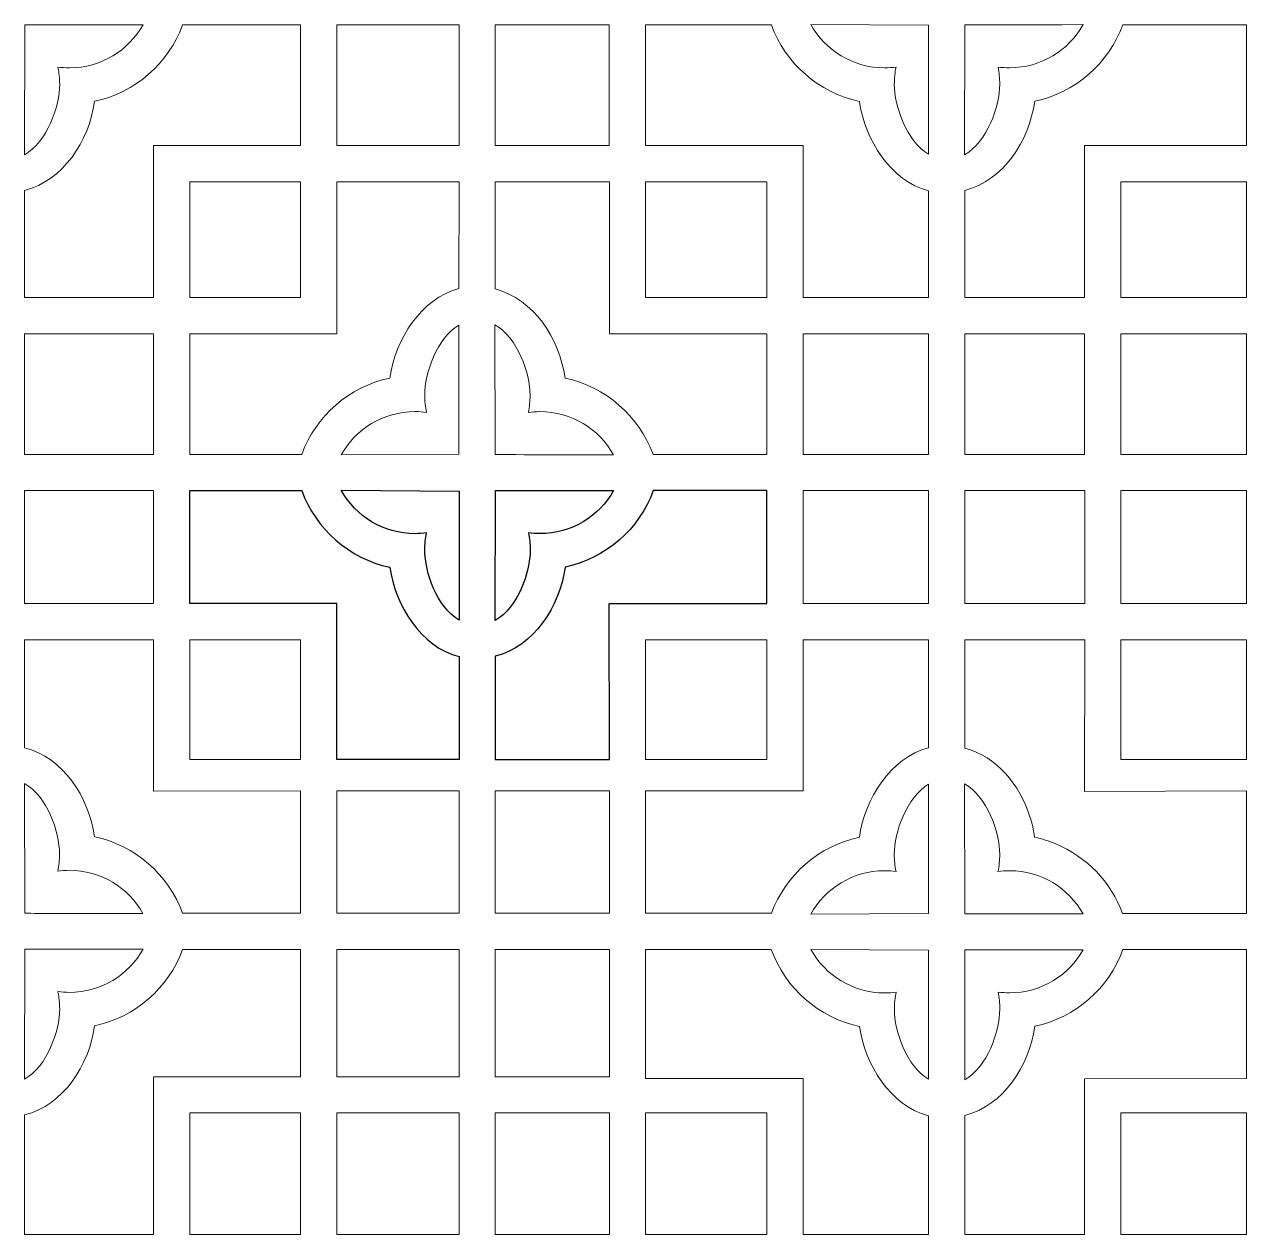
# Model space of a CAD drawing. Header units: centimetres. Extents: x -107 to 107, y -90 to 90.
# Drawn here: x -54.6 to -3.9, y -90.3 to -40.1 of the extents above; entities that cross this region are included whole.
import ezdxf

# ---------------------------------------------------------------- set-up
doc = ezdxf.new("R2010")
doc.units = ezdxf.units.CM
doc.header["$MEASUREMENT"] = 0
doc.layers.add('layer 1', color=7, linetype='Continuous')

msp = doc.modelspace()

# ---------------------------------------------------------------- linework, layer by layer
at = {"layer": 'layer 1', "color": 225, "lineweight": 9}
for points, knots in [([(-49.63429, -40.1128), (-54.53856, -40.11795), (-54.53856, -40.11795), (-54.53856, -40.11795), (-54.53856, -40.11795), (-54.53856, -40.11795), (-54.54927, -45.50918), (-54.54927, -45.50918), (-54.54927, -45.50918), (-53.61405, -44.97947), (-53.0925, -43.50995), (-53.0925, -42.58049), (-53.0925, -42.58049), (-53.0925, -42.33724), (-53.11735, -42.09978), (-53.16461, -41.87048), (-53.16461, -41.87048), (-53.00894, -41.89166), (-52.85003, -41.9026), (-52.68857, -41.9026), (-52.68857, -41.9026), (-51.37343, -41.9026), (-50.23235, -41.18558), (-49.63429, -40.1128)], [0, 0, 0, 0, 0.14285714, 0.14285714, 0.14285714, 0.14285714, 0.28571429, 0.28571429, 0.28571429, 0.28571429, 0.42857143, 0.42857143, 0.42857143, 0.42857143, 0.57142857, 0.57142857, 0.57142857, 0.57142857, 0.71428571, 0.71428571, 0.71428571, 0.71428571, 1, 1, 1, 1]), ([(-54.54637, -46.99061), (-54.54637, -46.99061), (-54.54637, -51.43531), (-54.54637, -51.43531), (-54.54637, -51.43531), (-54.54637, -51.43531), (-49.19689, -51.43518), (-49.19689, -51.43518), (-49.19689, -51.43518), (-49.19689, -51.43518), (-49.19762, -45.12711), (-49.19762, -45.12711), (-49.19762, -45.12711), (-49.19762, -45.12711), (-43.10043, -45.1295), (-43.10043, -45.1295), (-43.10043, -45.1295), (-43.10043, -45.1295), (-43.10043, -40.1238), (-43.10043, -40.1238), (-43.10043, -40.1238), (-43.10043, -40.1238), (-47.99261, -40.12314), (-47.99261, -40.12314), (-47.99261, -40.12314), (-48.57754, -41.71861), (-49.95249, -42.93335), (-51.64327, -43.2931), (-51.64327, -43.2931), (-51.88028, -44.95354), (-52.93885, -46.57348), (-54.54637, -46.99061)], [0, 0, 0, 0, 0.11111111, 0.11111111, 0.11111111, 0.11111111, 0.22222222, 0.22222222, 0.22222222, 0.22222222, 0.33333333, 0.33333333, 0.33333333, 0.33333333, 0.44444444, 0.44444444, 0.44444444, 0.44444444, 0.55555556, 0.55555556, 0.55555556, 0.55555556, 0.66666667, 0.66666667, 0.66666667, 0.66666667, 0.77777778, 0.77777778, 0.77777778, 0.77777778, 1, 1, 1, 1]), ([(-36.52558, -45.12909), (-36.52558, -45.12909), (-41.60009, -45.12909), (-41.60009, -45.12909), (-41.60009, -45.12909), (-41.60009, -45.12909), (-41.60009, -40.12324), (-41.60009, -40.12324), (-41.60009, -40.12324), (-41.60009, -40.12324), (-36.52558, -40.12324), (-36.52558, -40.12324), (-36.52558, -40.12324), (-36.52558, -40.12324), (-36.52558, -45.12909), (-36.52558, -45.12909)], [0, 0, 0, 0, 0.2, 0.2, 0.2, 0.2, 0.4, 0.4, 0.4, 0.4, 0.6, 0.6, 0.6, 0.6, 1, 1, 1, 1]), ([(-30.29372, -45.12909), (-30.29372, -45.12909), (-35.02563, -45.12909), (-35.02563, -45.12909), (-35.02563, -45.12909), (-35.02563, -45.12909), (-35.02563, -40.12483), (-35.02563, -40.12483), (-35.02563, -40.12483), (-35.02563, -40.12483), (-30.29372, -40.12483), (-30.29372, -40.12483), (-30.29372, -40.12483), (-30.29372, -40.12483), (-30.29372, -45.12909), (-30.29372, -45.12909)], [0, 0, 0, 0, 0.2, 0.2, 0.2, 0.2, 0.4, 0.4, 0.4, 0.4, 0.6, 0.6, 0.6, 0.6, 1, 1, 1, 1]), ([(-17.05001, -47.00418), (-17.05001, -47.00418), (-17.05001, -51.43531), (-17.05001, -51.43531), (-17.05001, -51.43531), (-17.05001, -51.43531), (-22.25449, -51.43531), (-22.25449, -51.43531), (-22.25449, -51.43531), (-22.25449, -51.43531), (-22.25904, -45.12871), (-22.25904, -45.12871), (-22.25904, -45.12871), (-22.25904, -45.12871), (-28.79433, -45.12963), (-28.79433, -45.12963), (-28.79433, -45.12963), (-28.79433, -45.12963), (-28.79433, -40.12321), (-28.79433, -40.12321), (-28.79433, -40.12321), (-28.79433, -40.12321), (-23.57303, -40.12314), (-23.57303, -40.12314), (-23.57303, -40.12314), (-22.98836, -41.71926), (-21.61312, -42.93457), (-19.92187, -43.29442), (-19.92187, -43.29442), (-19.6956, -44.87959), (-18.62615, -46.60075), (-17.05001, -47.00418)], [0, 0, 0, 0, 0.11111111, 0.11111111, 0.11111111, 0.11111111, 0.22222222, 0.22222222, 0.22222222, 0.22222222, 0.33333333, 0.33333333, 0.33333333, 0.33333333, 0.44444444, 0.44444444, 0.44444444, 0.44444444, 0.55555556, 0.55555556, 0.55555556, 0.55555556, 0.66666667, 0.66666667, 0.66666667, 0.66666667, 0.77777778, 0.77777778, 0.77777778, 0.77777778, 1, 1, 1, 1]), ([(-17.05279, -45.49051), (-17.05278, -40.1339), (-17.05278, -40.1339), (-17.05278, -40.1339), (-17.05278, -40.1339), (-17.05278, -40.1339), (-21.93715, -40.10286), (-21.93715, -40.10286), (-21.93715, -40.10286), (-21.33948, -41.17702), (-20.19273, -41.90392), (-18.87657, -41.90392), (-18.87657, -41.90392), (-18.71511, -41.90392), (-18.5562, -41.89298), (-18.40053, -41.8718), (-18.40053, -41.8718), (-18.44779, -42.1011), (-18.47264, -42.33857), (-18.47264, -42.58181), (-18.47264, -42.58181), (-18.47264, -43.49468), (-17.96577, -44.94576), (-17.05279, -45.49051)], [0, 0, 0, 0, 0.14285714, 0.14285714, 0.14285714, 0.14285714, 0.28571429, 0.28571429, 0.28571429, 0.28571429, 0.42857143, 0.42857143, 0.42857143, 0.42857143, 0.57142857, 0.57142857, 0.57142857, 0.57142857, 0.71428571, 0.71428571, 0.71428571, 0.71428571, 1, 1, 1, 1]), ([(-10.64195, -40.11163), (-15.54622, -40.11678), (-15.54622, -40.11678), (-15.54622, -40.11678), (-15.54622, -40.11678), (-15.54622, -40.11678), (-15.55693, -45.50801), (-15.55693, -45.50801), (-15.55693, -45.50801), (-14.62171, -44.9783), (-14.10016, -43.50878), (-14.10016, -42.57932), (-14.10016, -42.57932), (-14.10016, -42.33607), (-14.12501, -42.09861), (-14.17227, -41.86931), (-14.17227, -41.86931), (-14.0166, -41.89049), (-13.85769, -41.90143), (-13.69623, -41.90143), (-13.69623, -41.90143), (-12.38109, -41.90143), (-11.24001, -41.18441), (-10.64195, -40.11163)], [0, 0, 0, 0, 0.14285714, 0.14285714, 0.14285714, 0.14285714, 0.28571429, 0.28571429, 0.28571429, 0.28571429, 0.42857143, 0.42857143, 0.42857143, 0.42857143, 0.57142857, 0.57142857, 0.57142857, 0.57142857, 0.71428571, 0.71428571, 0.71428571, 0.71428571, 1, 1, 1, 1]), ([(-15.55278, -46.98944), (-15.55278, -46.98944), (-15.54345, -51.43604), (-15.54345, -51.43604), (-15.54345, -51.43604), (-15.54345, -51.43604), (-10.57865, -51.43604), (-10.57865, -51.43604), (-10.57865, -51.43604), (-10.57865, -51.43604), (-10.57865, -45.12878), (-10.57865, -45.12878), (-10.57865, -45.12878), (-10.57865, -45.12878), (-3.86709, -45.12855), (-3.86709, -45.12855), (-3.86709, -45.12855), (-3.86709, -45.12855), (-3.86734, -40.12308), (-3.86734, -40.12308), (-3.86734, -40.12308), (-3.86734, -40.12308), (-9.00072, -40.12314), (-9.00072, -40.12314), (-9.00072, -40.12314), (-9.58589, -41.71802), (-10.96056, -42.93227), (-12.65093, -43.29193), (-12.65093, -43.29193), (-12.88794, -44.95237), (-13.94526, -46.57231), (-15.55278, -46.98944)], [0, 0, 0, 0, 0.11111111, 0.11111111, 0.11111111, 0.11111111, 0.22222222, 0.22222222, 0.22222222, 0.22222222, 0.33333333, 0.33333333, 0.33333333, 0.33333333, 0.44444444, 0.44444444, 0.44444444, 0.44444444, 0.55555556, 0.55555556, 0.55555556, 0.55555556, 0.66666667, 0.66666667, 0.66666667, 0.66666667, 0.77777778, 0.77777778, 0.77777778, 0.77777778, 1, 1, 1, 1]), ([(-43.10044, -51.43531), (-43.10044, -51.43531), (-47.69753, -51.43531), (-47.69753, -51.43531), (-47.69753, -51.43531), (-47.69753, -51.43531), (-47.69753, -46.62887), (-47.69753, -46.62887), (-47.69753, -46.62887), (-47.69753, -46.62887), (-43.10044, -46.62887), (-43.10044, -46.62887), (-43.10044, -46.62887), (-43.10044, -46.62887), (-43.10044, -51.43531), (-43.10044, -51.43531)], [0, 0, 0, 0, 0.2, 0.2, 0.2, 0.2, 0.4, 0.4, 0.4, 0.4, 0.6, 0.6, 0.6, 0.6, 1, 1, 1, 1]), ([(-43.05141, -57.94148), (-43.05141, -57.94148), (-47.69481, -57.94238), (-47.69481, -57.94238), (-47.69481, -57.94238), (-47.69481, -57.94238), (-47.69481, -52.9355), (-47.69481, -52.9355), (-47.69481, -52.9355), (-47.69481, -52.9355), (-41.60009, -52.93704), (-41.60009, -52.93704), (-41.60009, -52.93704), (-41.60009, -52.93704), (-41.60009, -46.62924), (-41.60009, -46.62924), (-41.60009, -46.62924), (-41.60009, -46.62924), (-36.52585, -46.62924), (-36.52585, -46.62924), (-36.52585, -46.62924), (-36.52585, -46.62924), (-36.53258, -51.06426), (-36.53258, -51.06426), (-36.53258, -51.06426), (-38.10872, -51.46769), (-39.17539, -53.18885), (-39.40166, -54.77402), (-39.40166, -54.77402), (-41.09157, -55.13359), (-42.46596, -56.34726), (-43.05141, -57.94148)], [0, 0, 0, 0, 0.11111111, 0.11111111, 0.11111111, 0.11111111, 0.22222222, 0.22222222, 0.22222222, 0.22222222, 0.33333333, 0.33333333, 0.33333333, 0.33333333, 0.44444444, 0.44444444, 0.44444444, 0.44444444, 0.55555556, 0.55555556, 0.55555556, 0.55555556, 0.66666667, 0.66666667, 0.66666667, 0.66666667, 0.77777778, 0.77777778, 0.77777778, 0.77777778, 1, 1, 1, 1]), ([(-30.2934, -52.9352), (-30.2934, -52.9352), (-23.76105, -52.93561), (-23.76105, -52.93561), (-23.76105, -52.93561), (-23.76105, -52.93561), (-23.76105, -57.94161), (-23.76105, -57.94161), (-23.76105, -57.94161), (-23.76105, -57.94161), (-28.48184, -57.94161), (-28.48184, -57.94161), (-28.48184, -57.94161), (-29.06778, -56.34855), (-30.44164, -55.1359), (-32.13072, -54.77651), (-32.13072, -54.77651), (-32.36773, -53.11607), (-33.42505, -51.49613), (-35.03257, -51.079), (-35.03257, -51.079), (-35.03257, -51.079), (-35.02576, -46.63014), (-35.02576, -46.63014), (-35.02576, -46.63014), (-35.02576, -46.63014), (-30.29319, -46.63014), (-30.29319, -46.63014), (-30.29319, -46.63014), (-30.29319, -46.63014), (-30.2934, -52.9352), (-30.2934, -52.9352)], [0, 0, 0, 0, 0.11111111, 0.11111111, 0.11111111, 0.11111111, 0.22222222, 0.22222222, 0.22222222, 0.22222222, 0.33333333, 0.33333333, 0.33333333, 0.33333333, 0.44444444, 0.44444444, 0.44444444, 0.44444444, 0.55555556, 0.55555556, 0.55555556, 0.55555556, 0.66666667, 0.66666667, 0.66666667, 0.66666667, 0.77777778, 0.77777778, 0.77777778, 0.77777778, 1, 1, 1, 1]), ([(-23.76105, -51.43604), (-23.76105, -51.43604), (-28.79433, -51.43604), (-28.79433, -51.43604), (-28.79433, -51.43604), (-28.79433, -51.43604), (-28.79433, -46.63014), (-28.79433, -46.63014), (-28.79433, -46.63014), (-28.79433, -46.63014), (-23.76105, -46.63014), (-23.76105, -46.63014), (-23.76105, -46.63014), (-23.76105, -46.63014), (-23.76105, -51.43604), (-23.76105, -51.43604)], [0, 0, 0, 0, 0.2, 0.2, 0.2, 0.2, 0.4, 0.4, 0.4, 0.4, 0.6, 0.6, 0.6, 0.6, 1, 1, 1, 1]), ([(-3.86761, -51.43531), (-3.86761, -51.43531), (-9.07209, -51.43531), (-9.07209, -51.43531), (-9.07209, -51.43531), (-9.07209, -51.43531), (-9.07209, -46.6287), (-9.07209, -46.6287), (-9.07209, -46.6287), (-9.07209, -46.6287), (-3.86761, -46.6287), (-3.86761, -46.6287), (-3.86761, -46.6287), (-3.86761, -46.6287), (-3.86761, -51.43531), (-3.86761, -51.43531)], [0, 0, 0, 0, 0.2, 0.2, 0.2, 0.2, 0.4, 0.4, 0.4, 0.4, 0.6, 0.6, 0.6, 0.6, 1, 1, 1, 1]), ([(-36.53258, -52.57793), (-36.53257, -57.93454), (-36.53257, -57.93454), (-36.53257, -57.93454), (-36.53257, -57.93454), (-36.53257, -57.93454), (-41.41694, -57.96558), (-41.41694, -57.96558), (-41.41694, -57.96558), (-40.81927, -56.89142), (-39.67252, -56.16452), (-38.35636, -56.16452), (-38.35636, -56.16452), (-38.1949, -56.16452), (-38.03599, -56.17546), (-37.88032, -56.19664), (-37.88032, -56.19664), (-37.92758, -55.96734), (-37.95243, -55.72987), (-37.95243, -55.48663), (-37.95243, -55.48663), (-37.95243, -54.57376), (-37.44556, -53.12268), (-36.53258, -52.57793)], [0, 0, 0, 0, 0.14285714, 0.14285714, 0.14285714, 0.14285714, 0.28571429, 0.28571429, 0.28571429, 0.28571429, 0.42857143, 0.42857143, 0.42857143, 0.42857143, 0.57142857, 0.57142857, 0.57142857, 0.57142857, 0.71428571, 0.71428571, 0.71428571, 0.71428571, 1, 1, 1, 1]), ([(-30.12174, -57.95681), (-35.02601, -57.95166), (-35.02601, -57.95166), (-35.02601, -57.95166), (-35.02601, -57.95166), (-35.02601, -57.95166), (-35.03672, -52.56043), (-35.03672, -52.56043), (-35.03672, -52.56043), (-34.1015, -53.09014), (-33.57995, -54.55966), (-33.57995, -55.48912), (-33.57995, -55.48912), (-33.57995, -55.73237), (-33.6048, -55.96983), (-33.65206, -56.19913), (-33.65206, -56.19913), (-33.49639, -56.17795), (-33.33748, -56.16701), (-33.17602, -56.16701), (-33.17602, -56.16701), (-31.86088, -56.16701), (-30.7198, -56.88403), (-30.12174, -57.95681)], [0, 0, 0, 0, 0.14285714, 0.14285714, 0.14285714, 0.14285714, 0.28571429, 0.28571429, 0.28571429, 0.28571429, 0.42857143, 0.42857143, 0.42857143, 0.42857143, 0.57142857, 0.57142857, 0.57142857, 0.57142857, 0.71428571, 0.71428571, 0.71428571, 0.71428571, 1, 1, 1, 1]), ([(-49.20137, -57.94402), (-49.20137, -57.94402), (-54.5469, -57.94402), (-54.5469, -57.94402), (-54.5469, -57.94402), (-54.5469, -57.94402), (-54.5469, -52.9355), (-54.5469, -52.9355), (-54.5469, -52.9355), (-54.5469, -52.9355), (-49.20137, -52.9355), (-49.20137, -52.9355), (-49.20137, -52.9355), (-49.20137, -52.9355), (-49.20137, -57.94402), (-49.20137, -57.94402)], [0, 0, 0, 0, 0.2, 0.2, 0.2, 0.2, 0.4, 0.4, 0.4, 0.4, 0.6, 0.6, 0.6, 0.6, 1, 1, 1, 1]), ([(-17.05001, -57.94402), (-17.05001, -57.94402), (-22.25909, -57.94402), (-22.25909, -57.94402), (-22.25909, -57.94402), (-22.25909, -57.94402), (-22.25909, -52.9355), (-22.25909, -52.9355), (-22.25909, -52.9355), (-22.25909, -52.9355), (-17.05001, -52.9355), (-17.05001, -52.9355), (-17.05001, -52.9355), (-17.05001, -52.9355), (-17.05001, -57.94402), (-17.05001, -57.94402)], [0, 0, 0, 0, 0.2, 0.2, 0.2, 0.2, 0.4, 0.4, 0.4, 0.4, 0.6, 0.6, 0.6, 0.6, 1, 1, 1, 1]), ([(-10.57865, -57.94188), (-10.57865, -57.94188), (-15.54996, -57.94188), (-15.54996, -57.94188), (-15.54996, -57.94188), (-15.54996, -57.94188), (-15.54996, -52.93493), (-15.54996, -52.93493), (-15.54996, -52.93493), (-15.54996, -52.93493), (-10.57865, -52.93493), (-10.57865, -52.93493), (-10.57865, -52.93493), (-10.57865, -52.93493), (-10.57865, -57.94188), (-10.57865, -57.94188)], [0, 0, 0, 0, 0.2, 0.2, 0.2, 0.2, 0.4, 0.4, 0.4, 0.4, 0.6, 0.6, 0.6, 0.6, 1, 1, 1, 1]), ([(-3.86761, -57.94188), (-3.86761, -57.94188), (-9.07209, -57.94188), (-9.07209, -57.94188), (-9.07209, -57.94188), (-9.07209, -57.94188), (-9.07209, -52.93815), (-9.07209, -52.93815), (-9.07209, -52.93815), (-9.07209, -52.93815), (-3.86761, -52.93815), (-3.86761, -52.93815), (-3.86761, -52.93815), (-3.86761, -52.93815), (-3.86761, -57.94188), (-3.86761, -57.94188)], [0, 0, 0, 0, 0.2, 0.2, 0.2, 0.2, 0.4, 0.4, 0.4, 0.4, 0.6, 0.6, 0.6, 0.6, 1, 1, 1, 1]), ([(-49.20137, -64.13291), (-49.20137, -64.13291), (-54.5469, -64.13291), (-54.5469, -64.13291), (-54.5469, -64.13291), (-54.5469, -64.13291), (-54.5469, -59.44149), (-54.5469, -59.44149), (-54.5469, -59.44149), (-54.5469, -59.44149), (-49.20137, -59.44149), (-49.20137, -59.44149), (-49.20137, -59.44149), (-49.20137, -59.44149), (-49.20137, -64.13291), (-49.20137, -64.13291)], [0, 0, 0, 0, 0.2, 0.2, 0.2, 0.2, 0.4, 0.4, 0.4, 0.4, 0.6, 0.6, 0.6, 0.6, 1, 1, 1, 1]), ([(-17.05001, -64.13211), (-17.05001, -64.13211), (-22.25905, -64.13211), (-22.25905, -64.13211), (-22.25905, -64.13211), (-22.25905, -64.13211), (-22.25905, -59.44203), (-22.25905, -59.44203), (-22.25905, -59.44203), (-22.25905, -59.44203), (-17.05001, -59.44203), (-17.05001, -59.44203), (-17.05001, -59.44203), (-17.05001, -59.44203), (-17.05001, -64.13211), (-17.05001, -64.13211)], [0, 0, 0, 0, 0.2, 0.2, 0.2, 0.2, 0.4, 0.4, 0.4, 0.4, 0.6, 0.6, 0.6, 0.6, 1, 1, 1, 1]), ([(-10.57474, -64.13208), (-10.57474, -64.13208), (-15.55023, -64.13208), (-15.55023, -64.13208), (-15.55023, -64.13208), (-15.55023, -64.13208), (-15.55023, -59.44149), (-15.55023, -59.44149), (-15.55023, -59.44149), (-15.55023, -59.44149), (-10.57474, -59.44149), (-10.57474, -59.44149), (-10.57474, -59.44149), (-10.57474, -59.44149), (-10.57474, -64.13208), (-10.57474, -64.13208)], [0, 0, 0, 0, 0.2, 0.2, 0.2, 0.2, 0.4, 0.4, 0.4, 0.4, 0.6, 0.6, 0.6, 0.6, 1, 1, 1, 1]), ([(-3.86761, -64.13262), (-3.86761, -64.13262), (-9.07209, -64.13262), (-9.07209, -64.13262), (-9.07209, -64.13262), (-9.07209, -64.13262), (-9.07209, -59.44149), (-9.07209, -59.44149), (-9.07209, -59.44149), (-9.07209, -59.44149), (-3.86761, -59.44149), (-3.86761, -59.44149), (-3.86761, -59.44149), (-3.86761, -59.44149), (-3.86761, -64.13262), (-3.86761, -64.13262)], [0, 0, 0, 0, 0.2, 0.2, 0.2, 0.2, 0.4, 0.4, 0.4, 0.4, 0.6, 0.6, 0.6, 0.6, 1, 1, 1, 1]), ([(-54.54941, -70.10964), (-52.94189, -70.52677), (-51.88457, -72.14671), (-51.64756, -73.80715), (-51.64756, -73.80715), (-49.95515, -74.16725), (-48.57919, -75.38399), (-47.99522, -76.9817), (-47.99522, -76.9817), (-47.99522, -76.9817), (-43.10043, -76.98231), (-43.10043, -76.98231), (-43.10043, -76.98231), (-43.10043, -76.98231), (-43.10043, -71.90572), (-43.10043, -71.90572), (-43.10043, -71.90572), (-43.10043, -71.90572), (-49.19762, -71.91453), (-49.19762, -71.91453), (-49.19762, -71.91453), (-49.19762, -71.91453), (-49.19713, -65.63331), (-49.19713, -65.63331), (-49.19713, -65.63331), (-49.19713, -65.63331), (-54.54668, -65.63331), (-54.54668, -65.63331), (-54.54668, -65.63331), (-54.54668, -65.63331), (-54.54941, -70.10964), (-54.54941, -70.10964)], [0, 0, 0, 0, 0.11111111, 0.11111111, 0.11111111, 0.11111111, 0.22222222, 0.22222222, 0.22222222, 0.22222222, 0.33333333, 0.33333333, 0.33333333, 0.33333333, 0.44444444, 0.44444444, 0.44444444, 0.44444444, 0.55555556, 0.55555556, 0.55555556, 0.55555556, 0.66666667, 0.66666667, 0.66666667, 0.66666667, 0.77777778, 0.77777778, 0.77777778, 0.77777778, 1, 1, 1, 1]), ([(-43.10018, -70.6038), (-43.10018, -70.6038), (-47.69481, -70.6038), (-47.69481, -70.6038), (-47.69481, -70.6038), (-47.69481, -70.6038), (-47.69481, -65.63207), (-47.69481, -65.63207), (-47.69481, -65.63207), (-47.69481, -65.63207), (-43.10018, -65.63207), (-43.10018, -65.63207), (-43.10018, -65.63207), (-43.10018, -65.63207), (-43.10018, -70.6038), (-43.10018, -70.6038)], [0, 0, 0, 0, 0.2, 0.2, 0.2, 0.2, 0.4, 0.4, 0.4, 0.4, 0.6, 0.6, 0.6, 0.6, 1, 1, 1, 1]), ([(-23.76105, -70.60488), (-23.76105, -70.60488), (-28.79433, -70.60488), (-28.79433, -70.60488), (-28.79433, -70.60488), (-28.79433, -70.60488), (-28.79433, -65.63223), (-28.79433, -65.63223), (-28.79433, -65.63223), (-28.79433, -65.63223), (-23.76105, -65.63223), (-23.76105, -65.63223), (-23.76105, -65.63223), (-23.76105, -65.63223), (-23.76105, -70.60488), (-23.76105, -70.60488)], [0, 0, 0, 0, 0.2, 0.2, 0.2, 0.2, 0.4, 0.4, 0.4, 0.4, 0.6, 0.6, 0.6, 0.6, 1, 1, 1, 1]), ([(-17.0543, -70.11454), (-17.0543, -70.11454), (-17.05001, -65.63277), (-17.05001, -65.63277), (-17.05001, -65.63277), (-17.05001, -65.63277), (-22.25909, -65.63277), (-22.25909, -65.63277), (-22.25909, -65.63277), (-22.25909, -65.63277), (-22.25919, -71.90463), (-22.25919, -71.90463), (-22.25919, -71.90463), (-22.25919, -71.90463), (-28.79259, -71.90446), (-28.79259, -71.90446), (-28.79259, -71.90446), (-28.79259, -71.90446), (-28.79259, -76.98193), (-28.79259, -76.98193), (-28.79259, -76.98193), (-28.79259, -76.98193), (-23.56945, -76.9817), (-23.56945, -76.9817), (-23.56945, -76.9817), (-22.98192, -75.39241), (-21.60973, -74.18312), (-19.92338, -73.8243), (-19.92338, -73.8243), (-19.69711, -72.23913), (-18.63044, -70.51797), (-17.0543, -70.11454)], [0, 0, 0, 0, 0.11111111, 0.11111111, 0.11111111, 0.11111111, 0.22222222, 0.22222222, 0.22222222, 0.22222222, 0.33333333, 0.33333333, 0.33333333, 0.33333333, 0.44444444, 0.44444444, 0.44444444, 0.44444444, 0.55555556, 0.55555556, 0.55555556, 0.55555556, 0.66666667, 0.66666667, 0.66666667, 0.66666667, 0.77777778, 0.77777778, 0.77777778, 0.77777778, 1, 1, 1, 1]), ([(-9.00616, -76.98491), (-9.00616, -76.98491), (-3.86761, -76.98482), (-3.86761, -76.98482), (-3.86761, -76.98482), (-3.86761, -76.98482), (-3.86761, -71.90464), (-3.86761, -71.90464), (-3.86761, -71.90464), (-3.86761, -71.90464), (-10.57865, -71.92158), (-10.57865, -71.92158), (-10.57865, -71.92158), (-10.57865, -71.92158), (-10.57541, -65.63207), (-10.57541, -65.63207), (-10.57541, -65.63207), (-10.57541, -65.63207), (-15.55087, -65.63207), (-15.55087, -65.63207), (-15.55087, -65.63207), (-15.55087, -65.63207), (-15.55109, -70.13011), (-15.55109, -70.13011), (-15.55109, -70.13011), (-14.22386, -70.47599), (-13.27219, -71.64205), (-12.84823, -72.97314), (-12.84823, -72.97314), (-12.75927, -73.25246), (-12.69352, -73.53899), (-12.65244, -73.82679), (-12.65244, -73.82679), (-12.34961, -73.89123), (-12.05695, -73.98326), (-11.77711, -74.09982), (-11.77711, -74.09982), (-10.49839, -74.63245), (-9.48807, -75.68071), (-9.00616, -76.98491)], [0, 0, 0, 0, 0.09090909, 0.09090909, 0.09090909, 0.09090909, 0.18181818, 0.18181818, 0.18181818, 0.18181818, 0.27272727, 0.27272727, 0.27272727, 0.27272727, 0.36363636, 0.36363636, 0.36363636, 0.36363636, 0.45454545, 0.45454545, 0.45454545, 0.45454545, 0.54545455, 0.54545455, 0.54545455, 0.54545455, 0.63636364, 0.63636364, 0.63636364, 0.63636364, 0.72727273, 0.72727273, 0.72727273, 0.72727273, 0.81818182, 0.81818182, 0.81818182, 0.81818182, 1, 1, 1, 1]), ([(-3.86788, -70.60481), (-3.86788, -70.60481), (-9.07209, -70.60481), (-9.07209, -70.60481), (-9.07209, -70.60481), (-9.07209, -70.60481), (-9.07209, -65.63223), (-9.07209, -65.63223), (-9.07209, -65.63223), (-9.07209, -65.63223), (-3.86788, -65.63223), (-3.86788, -65.63223), (-3.86788, -65.63223), (-3.86788, -65.63223), (-3.86788, -70.60481), (-3.86788, -70.60481)], [0, 0, 0, 0, 0.2, 0.2, 0.2, 0.2, 0.4, 0.4, 0.4, 0.4, 0.6, 0.6, 0.6, 0.6, 1, 1, 1, 1]), ([(-49.63858, -76.98745), (-54.54285, -76.9823), (-54.54285, -76.9823), (-54.54285, -76.9823), (-54.54285, -76.9823), (-54.54285, -76.9823), (-54.55356, -71.59107), (-54.55356, -71.59107), (-54.55356, -71.59107), (-53.61834, -72.12078), (-53.09679, -73.5903), (-53.09679, -74.51976), (-53.09679, -74.51976), (-53.09679, -74.76301), (-53.12164, -75.00047), (-53.1689, -75.22977), (-53.1689, -75.22977), (-53.01323, -75.20859), (-52.85432, -75.19765), (-52.69286, -75.19765), (-52.69286, -75.19765), (-51.37772, -75.19765), (-50.23664, -75.91467), (-49.63858, -76.98745)], [0, 0, 0, 0, 0.14285714, 0.14285714, 0.14285714, 0.14285714, 0.28571429, 0.28571429, 0.28571429, 0.28571429, 0.42857143, 0.42857143, 0.42857143, 0.42857143, 0.57142857, 0.57142857, 0.57142857, 0.57142857, 0.71428571, 0.71428571, 0.71428571, 0.71428571, 1, 1, 1, 1]), ([(-36.52611, -76.98246), (-36.52611, -76.98246), (-41.60009, -76.98246), (-41.60009, -76.98246), (-41.60009, -76.98246), (-41.60009, -76.98246), (-41.60009, -71.90462), (-41.60009, -71.90462), (-41.60009, -71.90462), (-41.60009, -71.90462), (-36.52611, -71.90462), (-36.52611, -71.90462), (-36.52611, -71.90462), (-36.52611, -71.90462), (-36.52611, -76.98246), (-36.52611, -76.98246)], [0, 0, 0, 0, 0.2, 0.2, 0.2, 0.2, 0.4, 0.4, 0.4, 0.4, 0.6, 0.6, 0.6, 0.6, 1, 1, 1, 1]), ([(-30.29317, -76.98231), (-30.29317, -76.98231), (-35.02601, -76.98231), (-35.02601, -76.98231), (-35.02601, -76.98231), (-35.02601, -76.98231), (-35.02601, -71.90451), (-35.02601, -71.90451), (-35.02601, -71.90451), (-35.02601, -71.90451), (-30.29317, -71.90451), (-30.29317, -71.90451), (-30.29317, -71.90451), (-30.29317, -71.90451), (-30.29317, -76.98231), (-30.29317, -76.98231)], [0, 0, 0, 0, 0.2, 0.2, 0.2, 0.2, 0.4, 0.4, 0.4, 0.4, 0.6, 0.6, 0.6, 0.6, 1, 1, 1, 1]), ([(-17.0543, -71.62821), (-17.05429, -76.98482), (-17.05429, -76.98482), (-17.05429, -76.98482), (-17.05429, -76.98482), (-17.05429, -76.98482), (-21.93866, -77.01586), (-21.93866, -77.01586), (-21.93866, -77.01586), (-21.34099, -75.9417), (-20.19424, -75.2148), (-18.87808, -75.2148), (-18.87808, -75.2148), (-18.71662, -75.2148), (-18.55771, -75.22574), (-18.40204, -75.24692), (-18.40204, -75.24692), (-18.4493, -75.01762), (-18.47415, -74.78015), (-18.47415, -74.53691), (-18.47415, -74.53691), (-18.47415, -73.62404), (-17.96728, -72.17296), (-17.0543, -71.62821)], [0, 0, 0, 0, 0.14285714, 0.14285714, 0.14285714, 0.14285714, 0.28571429, 0.28571429, 0.28571429, 0.28571429, 0.42857143, 0.42857143, 0.42857143, 0.42857143, 0.57142857, 0.57142857, 0.57142857, 0.57142857, 0.71428571, 0.71428571, 0.71428571, 0.71428571, 1, 1, 1, 1]), ([(-10.64346, -77.00709), (-15.54773, -77.00194), (-15.54773, -77.00194), (-15.54773, -77.00194), (-15.54773, -77.00194), (-15.54773, -77.00194), (-15.55844, -71.61071), (-15.55844, -71.61071), (-15.55844, -71.61071), (-14.62322, -72.14042), (-14.10167, -73.60994), (-14.10167, -74.5394), (-14.10167, -74.5394), (-14.10167, -74.78265), (-14.12652, -75.02011), (-14.17378, -75.24941), (-14.17378, -75.24941), (-14.01811, -75.22823), (-13.8592, -75.21729), (-13.69774, -75.21729), (-13.69774, -75.21729), (-12.3826, -75.21729), (-11.24152, -75.93431), (-10.64346, -77.00709)], [0, 0, 0, 0, 0.14285714, 0.14285714, 0.14285714, 0.14285714, 0.28571429, 0.28571429, 0.28571429, 0.28571429, 0.42857143, 0.42857143, 0.42857143, 0.42857143, 0.57142857, 0.57142857, 0.57142857, 0.57142857, 0.71428571, 0.71428571, 0.71428571, 0.71428571, 1, 1, 1, 1]), ([(-49.6343, -78.47087), (-54.53857, -78.47602), (-54.53857, -78.47602), (-54.53857, -78.47602), (-54.53857, -78.47602), (-54.53857, -78.47602), (-54.54928, -83.86725), (-54.54928, -83.86725), (-54.54928, -83.86725), (-53.61406, -83.33754), (-53.09251, -81.86802), (-53.09251, -80.93856), (-53.09251, -80.93856), (-53.09251, -80.69531), (-53.11736, -80.45785), (-53.16462, -80.22855), (-53.16462, -80.22855), (-53.00895, -80.24973), (-52.85004, -80.26067), (-52.68858, -80.26067), (-52.68858, -80.26067), (-51.37344, -80.26067), (-50.23236, -79.54365), (-49.6343, -78.47087)], [0, 0, 0, 0, 0.14285714, 0.14285714, 0.14285714, 0.14285714, 0.28571429, 0.28571429, 0.28571429, 0.28571429, 0.42857143, 0.42857143, 0.42857143, 0.42857143, 0.57142857, 0.57142857, 0.57142857, 0.57142857, 0.71428571, 0.71428571, 0.71428571, 0.71428571, 1, 1, 1, 1]), ([(-54.54513, -85.34868), (-52.93761, -84.93155), (-51.88029, -83.31161), (-51.64328, -81.65117), (-51.64328, -81.65117), (-49.95269, -81.29145), (-48.57787, -80.07695), (-47.99282, -78.48174), (-47.99282, -78.48174), (-47.99282, -78.48174), (-43.10106, -78.48295), (-43.10106, -78.48295), (-43.10106, -78.48295), (-43.10106, -78.48295), (-43.10106, -83.76215), (-43.10106, -83.76215), (-43.10106, -83.76215), (-43.10106, -83.76215), (-49.19923, -83.76204), (-49.19923, -83.76204), (-49.19923, -83.76204), (-49.19923, -83.76204), (-49.1969, -90.30873), (-49.1969, -90.30873), (-49.1969, -90.30873), (-49.1969, -90.30873), (-54.54672, -90.30873), (-54.54672, -90.30873), (-54.54672, -90.30873), (-54.54672, -90.30873), (-54.54513, -85.34868), (-54.54513, -85.34868)], [0, 0, 0, 0, 0.11111111, 0.11111111, 0.11111111, 0.11111111, 0.22222222, 0.22222222, 0.22222222, 0.22222222, 0.33333333, 0.33333333, 0.33333333, 0.33333333, 0.44444444, 0.44444444, 0.44444444, 0.44444444, 0.55555556, 0.55555556, 0.55555556, 0.55555556, 0.66666667, 0.66666667, 0.66666667, 0.66666667, 0.77777778, 0.77777778, 0.77777778, 0.77777778, 1, 1, 1, 1]), ([(-36.52557, -83.76242), (-36.52557, -83.76242), (-41.60009, -83.76242), (-41.60009, -83.76242), (-41.60009, -83.76242), (-41.60009, -83.76242), (-41.60009, -78.48208), (-41.60009, -78.48208), (-41.60009, -78.48208), (-41.60009, -78.48208), (-36.52557, -78.48208), (-36.52557, -78.48208), (-36.52557, -78.48208), (-36.52557, -78.48208), (-36.52557, -83.76242), (-36.52557, -83.76242)], [0, 0, 0, 0, 0.2, 0.2, 0.2, 0.2, 0.4, 0.4, 0.4, 0.4, 0.6, 0.6, 0.6, 0.6, 1, 1, 1, 1]), ([(-30.29318, -83.76365), (-30.29318, -83.76365), (-35.02601, -83.76365), (-35.02601, -83.76365), (-35.02601, -83.76365), (-35.02601, -83.76365), (-35.02601, -78.47854), (-35.02601, -78.47854), (-35.02601, -78.47854), (-35.02601, -78.47854), (-30.29318, -78.47854), (-30.29318, -78.47854), (-30.29318, -78.47854), (-30.29318, -78.47854), (-30.29318, -83.76365), (-30.29318, -83.76365)], [0, 0, 0, 0, 0.2, 0.2, 0.2, 0.2, 0.4, 0.4, 0.4, 0.4, 0.6, 0.6, 0.6, 0.6, 1, 1, 1, 1]), ([(-23.57764, -78.48174), (-22.99724, -80.08784), (-21.61752, -81.31191), (-19.9191, -81.6733), (-19.9191, -81.6733), (-19.69283, -83.25847), (-18.62616, -84.97963), (-17.05002, -85.38306), (-17.05002, -85.38306), (-17.05002, -85.38306), (-17.05001, -90.30973), (-17.05001, -90.30973), (-17.05001, -90.30973), (-17.05001, -90.30973), (-22.25449, -90.30973), (-22.25449, -90.30973), (-22.25449, -90.30973), (-22.25449, -90.30973), (-22.257, -83.83045), (-22.257, -83.83045), (-22.257, -83.83045), (-22.257, -83.83045), (-28.79251, -83.83135), (-28.79251, -83.83135), (-28.79251, -83.83135), (-28.79251, -83.83135), (-28.79251, -78.48774), (-28.79251, -78.48774), (-28.79251, -78.48774), (-28.79251, -78.48774), (-23.57764, -78.48174), (-23.57764, -78.48174)], [0, 0, 0, 0, 0.11111111, 0.11111111, 0.11111111, 0.11111111, 0.22222222, 0.22222222, 0.22222222, 0.22222222, 0.33333333, 0.33333333, 0.33333333, 0.33333333, 0.44444444, 0.44444444, 0.44444444, 0.44444444, 0.55555556, 0.55555556, 0.55555556, 0.55555556, 0.66666667, 0.66666667, 0.66666667, 0.66666667, 0.77777778, 0.77777778, 0.77777778, 0.77777778, 1, 1, 1, 1]), ([(-17.05002, -83.86939), (-17.05001, -78.51278), (-17.05001, -78.51278), (-17.05001, -78.51278), (-17.05001, -78.51278), (-17.05001, -78.51278), (-21.93438, -78.48174), (-21.93438, -78.48174), (-21.93438, -78.48174), (-21.33671, -79.5559), (-20.18996, -80.2828), (-18.8738, -80.2828), (-18.8738, -80.2828), (-18.71234, -80.2828), (-18.55343, -80.27186), (-18.39776, -80.25068), (-18.39776, -80.25068), (-18.44502, -80.47998), (-18.46987, -80.71745), (-18.46987, -80.96069), (-18.46987, -80.96069), (-18.46987, -81.87356), (-17.963, -83.32464), (-17.05002, -83.86939)], [0, 0, 0, 0, 0.14285714, 0.14285714, 0.14285714, 0.14285714, 0.28571429, 0.28571429, 0.28571429, 0.28571429, 0.42857143, 0.42857143, 0.42857143, 0.42857143, 0.57142857, 0.57142857, 0.57142857, 0.57142857, 0.71428571, 0.71428571, 0.71428571, 0.71428571, 1, 1, 1, 1]), ([(-10.63918, -78.49051), (-15.54345, -78.49566), (-15.54345, -78.49566), (-15.54345, -78.49566), (-15.54345, -78.49566), (-15.54345, -78.49566), (-15.55416, -83.88689), (-15.55416, -83.88689), (-15.55416, -83.88689), (-14.61894, -83.35718), (-14.09739, -81.88766), (-14.09739, -80.9582), (-14.09739, -80.9582), (-14.09739, -80.71495), (-14.12224, -80.47749), (-14.1695, -80.24819), (-14.1695, -80.24819), (-14.01383, -80.26937), (-13.85492, -80.28031), (-13.69346, -80.28031), (-13.69346, -80.28031), (-12.37832, -80.28031), (-11.23724, -79.56329), (-10.63918, -78.49051)], [0, 0, 0, 0, 0.14285714, 0.14285714, 0.14285714, 0.14285714, 0.28571429, 0.28571429, 0.28571429, 0.28571429, 0.42857143, 0.42857143, 0.42857143, 0.42857143, 0.57142857, 0.57142857, 0.57142857, 0.57142857, 0.71428571, 0.71428571, 0.71428571, 0.71428571, 1, 1, 1, 1]), ([(-15.55001, -85.36832), (-13.94249, -84.95119), (-12.88517, -83.33125), (-12.64816, -81.67081), (-12.64816, -81.67081), (-10.95062, -81.30961), (-9.57147, -80.0866), (-8.99055, -78.48173), (-8.99055, -78.48173), (-8.99055, -78.48173), (-3.86281, -78.4871), (-3.86281, -78.4871), (-3.86281, -78.4871), (-3.86281, -78.4871), (-3.86281, -83.83071), (-3.86281, -83.83071), (-3.86281, -83.83071), (-3.86281, -83.83071), (-10.58059, -83.85019), (-10.58059, -83.85019), (-10.58059, -83.85019), (-10.58059, -83.85019), (-10.57865, -90.30973), (-10.57865, -90.30973), (-10.57865, -90.30973), (-10.57865, -90.30973), (-15.54938, -90.30973), (-15.54938, -90.30973), (-15.54938, -90.30973), (-15.54938, -90.30973), (-15.55001, -85.36832), (-15.55001, -85.36832)], [0, 0, 0, 0, 0.11111111, 0.11111111, 0.11111111, 0.11111111, 0.22222222, 0.22222222, 0.22222222, 0.22222222, 0.33333333, 0.33333333, 0.33333333, 0.33333333, 0.44444444, 0.44444444, 0.44444444, 0.44444444, 0.55555556, 0.55555556, 0.55555556, 0.55555556, 0.66666667, 0.66666667, 0.66666667, 0.66666667, 0.77777778, 0.77777778, 0.77777778, 0.77777778, 1, 1, 1, 1]), ([(-43.10056, -90.30926), (-43.10056, -90.30926), (-47.69481, -90.30926), (-47.69481, -90.30926), (-47.69481, -90.30926), (-47.69481, -90.30926), (-47.69481, -85.26257), (-47.69481, -85.26257), (-47.69481, -85.26257), (-47.69481, -85.26257), (-43.10056, -85.26257), (-43.10056, -85.26257), (-43.10056, -85.26257), (-43.10056, -85.26257), (-43.10056, -90.30926), (-43.10056, -90.30926)], [0, 0, 0, 0, 0.2, 0.2, 0.2, 0.2, 0.4, 0.4, 0.4, 0.4, 0.6, 0.6, 0.6, 0.6, 1, 1, 1, 1]), ([(-36.52611, -90.31034), (-36.52611, -90.31034), (-41.60009, -90.31034), (-41.60009, -90.31034), (-41.60009, -90.31034), (-41.60009, -90.31034), (-41.60009, -85.26311), (-41.60009, -85.26311), (-41.60009, -85.26311), (-41.60009, -85.26311), (-36.52611, -85.26311), (-36.52611, -85.26311), (-36.52611, -85.26311), (-36.52611, -85.26311), (-36.52611, -90.31034), (-36.52611, -90.31034)], [0, 0, 0, 0, 0.2, 0.2, 0.2, 0.2, 0.4, 0.4, 0.4, 0.4, 0.6, 0.6, 0.6, 0.6, 1, 1, 1, 1]), ([(-30.29318, -90.30926), (-30.29318, -90.30926), (-35.02601, -90.30926), (-35.02601, -90.30926), (-35.02601, -90.30926), (-35.02601, -90.30926), (-35.02601, -85.2623), (-35.02601, -85.2623), (-35.02601, -85.2623), (-35.02601, -85.2623), (-30.29318, -85.2623), (-30.29318, -85.2623), (-30.29318, -85.2623), (-30.29318, -85.2623), (-30.29318, -90.30926), (-30.29318, -90.30926)], [0, 0, 0, 0, 0.2, 0.2, 0.2, 0.2, 0.4, 0.4, 0.4, 0.4, 0.6, 0.6, 0.6, 0.6, 1, 1, 1, 1]), ([(-23.76105, -90.3098), (-23.76105, -90.3098), (-28.79433, -90.3098), (-28.79433, -90.3098), (-28.79433, -90.3098), (-28.79433, -90.3098), (-28.79433, -85.26257), (-28.79433, -85.26257), (-28.79433, -85.26257), (-28.79433, -85.26257), (-23.76105, -85.26257), (-23.76105, -85.26257), (-23.76105, -85.26257), (-23.76105, -85.26257), (-23.76105, -90.3098), (-23.76105, -90.3098)], [0, 0, 0, 0, 0.2, 0.2, 0.2, 0.2, 0.4, 0.4, 0.4, 0.4, 0.6, 0.6, 0.6, 0.6, 1, 1, 1, 1]), ([(-3.86681, -90.31034), (-3.86681, -90.31034), (-9.07209, -90.31034), (-9.07209, -90.31034), (-9.07209, -90.31034), (-9.07209, -90.31034), (-9.07209, -85.26321), (-9.07209, -85.26321), (-9.07209, -85.26321), (-9.07209, -85.26321), (-3.86681, -85.26321), (-3.86681, -85.26321), (-3.86681, -85.26321), (-3.86681, -85.26321), (-3.86681, -90.31034), (-3.86681, -90.31034)], [0, 0, 0, 0, 0.2, 0.2, 0.2, 0.2, 0.4, 0.4, 0.4, 0.4, 0.6, 0.6, 0.6, 0.6, 1, 1, 1, 1])]:
    msp.add_open_spline(points, degree=3, knots=knots, dxfattribs=at)
at = {"layer": 'layer 1', "color": 225}
for points, knots in [([(-36.5283, -66.33278), (-38.10444, -65.92935), (-39.17111, -64.20819), (-39.39738, -62.62302), (-39.39738, -62.62302), (-41.09227, -62.26239), (-42.46976, -61.04263), (-43.05228, -59.44144), (-43.05228, -59.44144), (-43.05228, -59.44144), (-47.69481, -59.44203), (-47.69481, -59.44203), (-47.69481, -59.44203), (-47.69481, -59.44203), (-47.69481, -64.13369), (-47.69481, -64.13369), (-47.69481, -64.13369), (-47.69481, -64.13369), (-41.60009, -64.13198), (-41.60009, -64.13198), (-41.60009, -64.13198), (-41.60009, -64.13198), (-41.60009, -70.60346), (-41.60009, -70.60346), (-41.60009, -70.60346), (-41.60009, -70.60346), (-36.52717, -70.60346), (-36.52717, -70.60346), (-36.52717, -70.60346), (-36.52717, -70.60346), (-36.52717, -66.33277), (-36.52717, -66.33277), (-36.52717, -66.33277), (-36.52717, -66.33277), (-36.5283, -66.33278), (-36.5283, -66.33278)], [0, 0, 0, 0, 0.1, 0.1, 0.1, 0.1, 0.2, 0.2, 0.2, 0.2, 0.3, 0.3, 0.3, 0.3, 0.4, 0.4, 0.4, 0.4, 0.5, 0.5, 0.5, 0.5, 0.6, 0.6, 0.6, 0.6, 0.7, 0.7, 0.7, 0.7, 0.8, 0.8, 0.8, 0.8, 1, 1, 1, 1]), ([(-36.5283, -64.81911), (-36.52829, -59.4625), (-36.52829, -59.4625), (-36.52829, -59.4625), (-36.52829, -59.4625), (-36.52829, -59.4625), (-41.41266, -59.43146), (-41.41266, -59.43146), (-41.41266, -59.43146), (-40.81499, -60.50562), (-39.66824, -61.23252), (-38.35208, -61.23252), (-38.35208, -61.23252), (-38.19062, -61.23252), (-38.03171, -61.22158), (-37.87604, -61.2004), (-37.87604, -61.2004), (-37.9233, -61.4297), (-37.94815, -61.66717), (-37.94815, -61.91041), (-37.94815, -61.91041), (-37.94815, -62.82328), (-37.44128, -64.27436), (-36.5283, -64.81911)], [0, 0, 0, 0, 0.14285714, 0.14285714, 0.14285714, 0.14285714, 0.28571429, 0.28571429, 0.28571429, 0.28571429, 0.42857143, 0.42857143, 0.42857143, 0.42857143, 0.57142857, 0.57142857, 0.57142857, 0.57142857, 0.71428571, 0.71428571, 0.71428571, 0.71428571, 1, 1, 1, 1]), ([(-30.11746, -59.44023), (-35.02173, -59.44538), (-35.02173, -59.44538), (-35.02173, -59.44538), (-35.02173, -59.44538), (-35.02173, -59.44538), (-35.03244, -64.83661), (-35.03244, -64.83661), (-35.03244, -64.83661), (-34.09722, -64.3069), (-33.57567, -62.83738), (-33.57567, -61.90792), (-33.57567, -61.90792), (-33.57567, -61.66467), (-33.60052, -61.42721), (-33.64778, -61.19791), (-33.64778, -61.19791), (-33.49211, -61.21909), (-33.3332, -61.23003), (-33.17174, -61.23003), (-33.17174, -61.23003), (-31.8566, -61.23003), (-30.71552, -60.51301), (-30.11746, -59.44023)], [0, 0, 0, 0, 0.14285714, 0.14285714, 0.14285714, 0.14285714, 0.28571429, 0.28571429, 0.28571429, 0.28571429, 0.42857143, 0.42857143, 0.42857143, 0.42857143, 0.57142857, 0.57142857, 0.57142857, 0.57142857, 0.71428571, 0.71428571, 0.71428571, 0.71428571, 1, 1, 1, 1]), ([(-35.02601, -66.31749), (-33.41849, -65.90036), (-32.36345, -64.28097), (-32.12644, -62.62053), (-32.12644, -62.62053), (-30.4289, -62.25933), (-29.05332, -61.04636), (-28.4724, -59.44149), (-28.4724, -59.44149), (-28.4724, -59.44149), (-23.76105, -59.44149), (-23.76105, -59.44149), (-23.76105, -59.44149), (-23.76105, -59.44149), (-23.76105, -64.13208), (-23.76105, -64.13208), (-23.76105, -64.13208), (-23.76105, -64.13208), (-30.29446, -64.13298), (-30.29446, -64.13298), (-30.29446, -64.13298), (-30.29446, -64.13298), (-30.29318, -70.60373), (-30.29318, -70.60373), (-30.29318, -70.60373), (-30.29318, -70.60373), (-35.02601, -70.60373), (-35.02601, -70.60373), (-35.02601, -70.60373), (-35.02601, -70.60373), (-35.02601, -66.31749), (-35.02601, -66.31749)], [0, 0, 0, 0, 0.11111111, 0.11111111, 0.11111111, 0.11111111, 0.22222222, 0.22222222, 0.22222222, 0.22222222, 0.33333333, 0.33333333, 0.33333333, 0.33333333, 0.44444444, 0.44444444, 0.44444444, 0.44444444, 0.55555556, 0.55555556, 0.55555556, 0.55555556, 0.66666667, 0.66666667, 0.66666667, 0.66666667, 0.77777778, 0.77777778, 0.77777778, 0.77777778, 1, 1, 1, 1])]:
    msp.add_open_spline(points, degree=3, knots=knots, dxfattribs=at)
at = {"layer": 'layer 1', "color": 250, "lineweight": 9}
for points, knots in [([(-36.5283, -66.33278), (-38.10444, -65.92935), (-39.17111, -64.20819), (-39.39738, -62.62302), (-39.39738, -62.62302), (-41.09227, -62.26239), (-42.46976, -61.04263), (-43.05228, -59.44144), (-43.05228, -59.44144), (-43.05228, -59.44144), (-47.69481, -59.44203), (-47.69481, -59.44203), (-47.69481, -59.44203), (-47.69481, -59.44203), (-47.69481, -64.13369), (-47.69481, -64.13369), (-47.69481, -64.13369), (-47.69481, -64.13369), (-41.60009, -64.13198), (-41.60009, -64.13198), (-41.60009, -64.13198), (-41.60009, -64.13198), (-41.60009, -70.60346), (-41.60009, -70.60346), (-41.60009, -70.60346), (-41.60009, -70.60346), (-36.52717, -70.60346), (-36.52717, -70.60346), (-36.52717, -70.60346), (-36.52717, -70.60346), (-36.52717, -66.33277), (-36.52717, -66.33277)], [0, 0, 0, 0, 0.11111111, 0.11111111, 0.11111111, 0.11111111, 0.22222222, 0.22222222, 0.22222222, 0.22222222, 0.33333333, 0.33333333, 0.33333333, 0.33333333, 0.44444444, 0.44444444, 0.44444444, 0.44444444, 0.55555556, 0.55555556, 0.55555556, 0.55555556, 0.66666667, 0.66666667, 0.66666667, 0.66666667, 0.77777778, 0.77777778, 0.77777778, 0.77777778, 1, 1, 1, 1]), ([(-36.5283, -64.81911), (-36.52829, -59.4625), (-36.52829, -59.4625), (-36.52829, -59.4625), (-36.52829, -59.4625), (-36.52829, -59.4625), (-41.41266, -59.43146), (-41.41266, -59.43146), (-41.41266, -59.43146), (-40.81499, -60.50562), (-39.66824, -61.23252), (-38.35208, -61.23252), (-38.35208, -61.23252), (-38.19062, -61.23252), (-38.03171, -61.22158), (-37.87604, -61.2004), (-37.87604, -61.2004), (-37.9233, -61.4297), (-37.94815, -61.66717), (-37.94815, -61.91041), (-37.94815, -61.91041), (-37.94815, -62.82328), (-37.44128, -64.27436), (-36.5283, -64.81911)], [0, 0, 0, 0, 0.14285714, 0.14285714, 0.14285714, 0.14285714, 0.28571429, 0.28571429, 0.28571429, 0.28571429, 0.42857143, 0.42857143, 0.42857143, 0.42857143, 0.57142857, 0.57142857, 0.57142857, 0.57142857, 0.71428571, 0.71428571, 0.71428571, 0.71428571, 1, 1, 1, 1]), ([(-30.11746, -59.44023), (-35.02173, -59.44538), (-35.02173, -59.44538), (-35.02173, -59.44538), (-35.02173, -59.44538), (-35.02173, -59.44538), (-35.03244, -64.83661), (-35.03244, -64.83661), (-35.03244, -64.83661), (-34.09722, -64.3069), (-33.57567, -62.83738), (-33.57567, -61.90792), (-33.57567, -61.90792), (-33.57567, -61.66467), (-33.60052, -61.42721), (-33.64778, -61.19791), (-33.64778, -61.19791), (-33.49211, -61.21909), (-33.3332, -61.23003), (-33.17174, -61.23003), (-33.17174, -61.23003), (-31.8566, -61.23003), (-30.71552, -60.51301), (-30.11746, -59.44023)], [0, 0, 0, 0, 0.14285714, 0.14285714, 0.14285714, 0.14285714, 0.28571429, 0.28571429, 0.28571429, 0.28571429, 0.42857143, 0.42857143, 0.42857143, 0.42857143, 0.57142857, 0.57142857, 0.57142857, 0.57142857, 0.71428571, 0.71428571, 0.71428571, 0.71428571, 1, 1, 1, 1]), ([(-35.02601, -66.31749), (-33.41849, -65.90036), (-32.36345, -64.28097), (-32.12644, -62.62053), (-32.12644, -62.62053), (-30.4289, -62.25933), (-29.05332, -61.04636), (-28.4724, -59.44149), (-28.4724, -59.44149), (-28.4724, -59.44149), (-23.76105, -59.44149), (-23.76105, -59.44149), (-23.76105, -59.44149), (-23.76105, -59.44149), (-23.76105, -64.13208), (-23.76105, -64.13208), (-23.76105, -64.13208), (-23.76105, -64.13208), (-30.29446, -64.13298), (-30.29446, -64.13298), (-30.29446, -64.13298), (-30.29446, -64.13298), (-30.29318, -70.60373), (-30.29318, -70.60373), (-30.29318, -70.60373), (-30.29318, -70.60373), (-35.02601, -70.60373), (-35.02601, -70.60373), (-35.02601, -70.60373), (-35.02601, -70.60373), (-35.02601, -66.31749), (-35.02601, -66.31749)], [0, 0, 0, 0, 0.11111111, 0.11111111, 0.11111111, 0.11111111, 0.22222222, 0.22222222, 0.22222222, 0.22222222, 0.33333333, 0.33333333, 0.33333333, 0.33333333, 0.44444444, 0.44444444, 0.44444444, 0.44444444, 0.55555556, 0.55555556, 0.55555556, 0.55555556, 0.66666667, 0.66666667, 0.66666667, 0.66666667, 0.77777778, 0.77777778, 0.77777778, 0.77777778, 1, 1, 1, 1])]:
    msp.add_open_spline(points, degree=3, knots=knots, dxfattribs=at)

doc.saveas('drawing.dxf')
